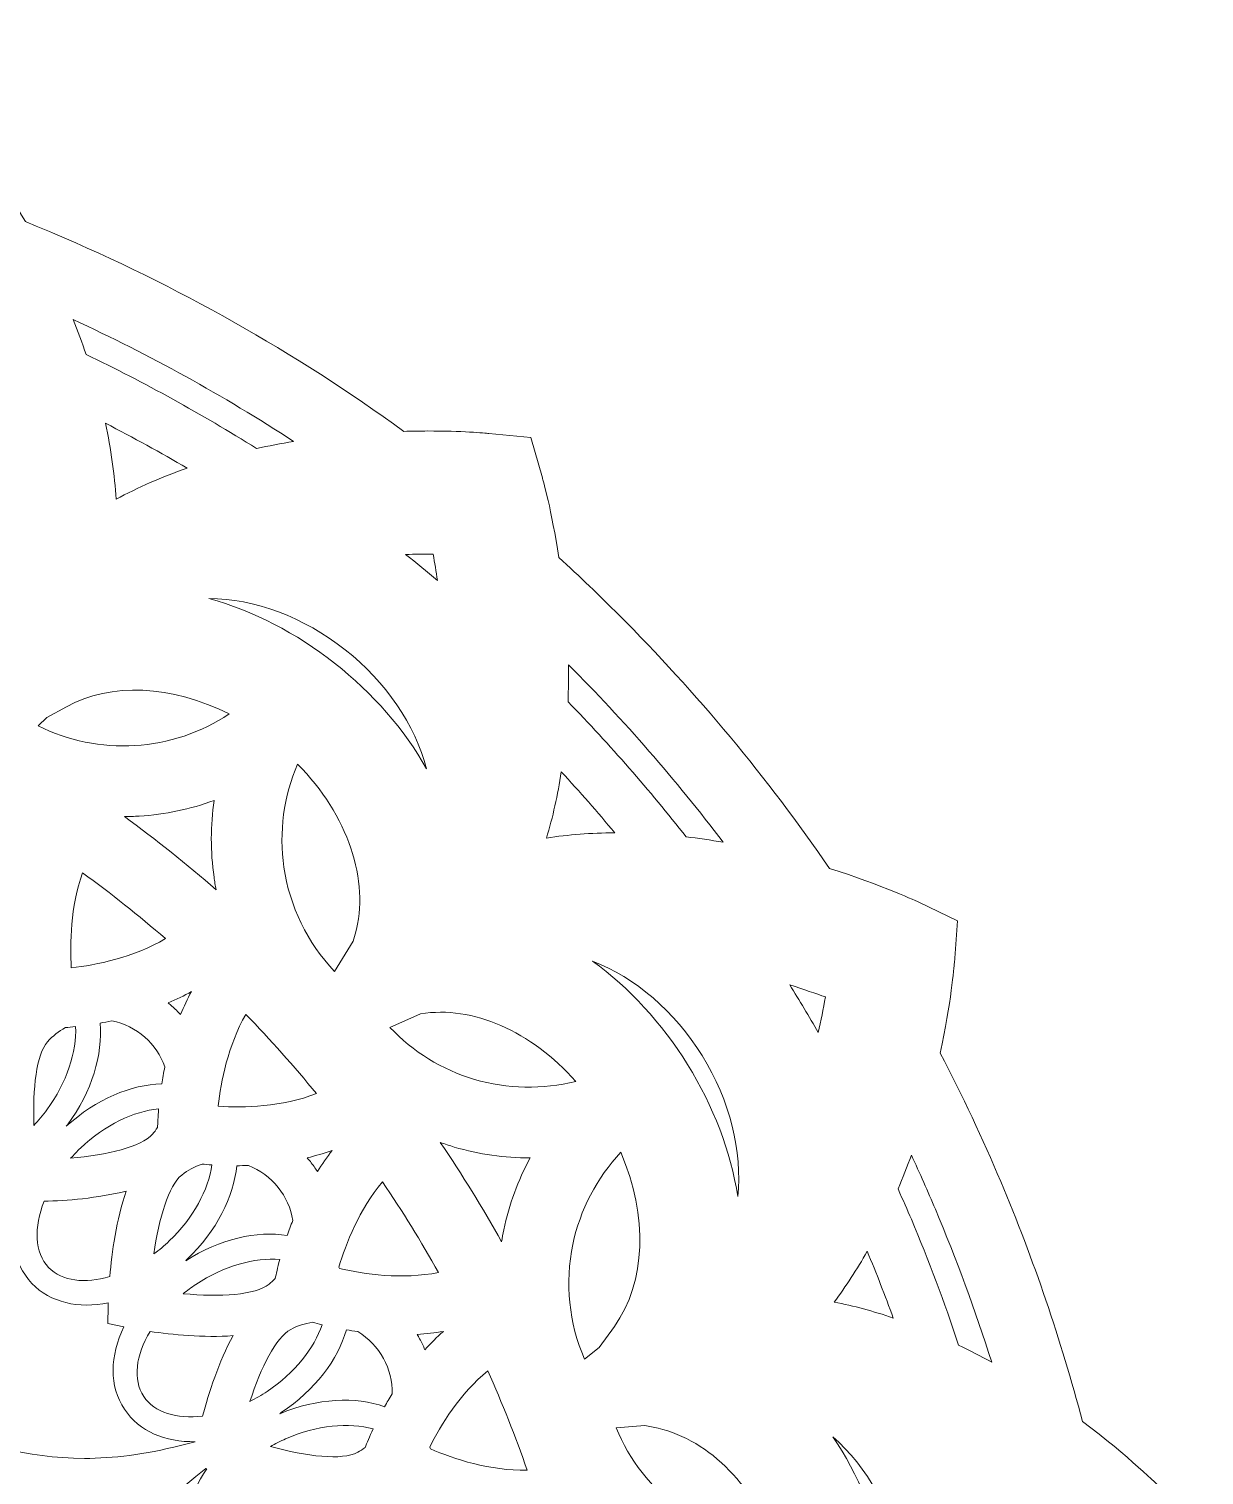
# Model space of a CAD drawing. Header units: millimetres. Extents: x 37 to 1687, y -819 to -120.
# Drawn here: x 1586.7 to 1686.7, y -243.1 to -120.2 of the extents above; entities that cross this region are included whole.
import ezdxf

# ---------------------------------------------------------------- set-up
doc = ezdxf.new("R2010")
doc.units = ezdxf.units.MM
doc.header["$MEASUREMENT"] = 0
doc.layers.add('Layer 6', color=7, linetype='Continuous')

msp = doc.modelspace()

# ---------------------------------------------------------------- linework, layer by layer
at = {"layer": 'Layer 6', "lineweight": 0}
for points, knots in [([(1685.17, -298.09), (1685, -297.73), (1683.5, -294.48), (1680.72, -290.25), (1681.09, -285.9), (1681.28, -281.49), (1681.28, -277.12), (1681.28, -270.53), (1680.85, -263.89), (1680.01, -257.4), (1682.54, -253.46), (1683.93, -250.46), (1684.09, -250.12), (1684.09, -250.12), (1685.58, -246.85), (1685.58, -246.85), (1685.58, -246.85), (1683.05, -244.28), (1683.05, -244.28), (1682.78, -244), (1680.28, -241.51), (1676.32, -238.54), (1674.5, -231.62), (1672.16, -224.76), (1669.37, -218.15), (1667.84, -214.53), (1666.11, -210.86), (1664.23, -207.25), (1665.15, -202.97), (1665.4, -199.91), (1665.43, -199.56), (1665.43, -199.56), (1665.7, -195.99), (1665.7, -195.99), (1665.7, -195.99), (1662.46, -194.44), (1662.46, -194.44), (1662.33, -194.38), (1659.34, -192.97), (1654.81, -191.54), (1649.55, -183.86), (1643.52, -176.62), (1636.9, -170), (1635.27, -168.36), (1633.55, -166.72), (1631.8, -165.13), (1631.19, -161.11), (1630.44, -158.47), (1630.4, -158.36), (1630.4, -158.36), (1629.43, -154.93), (1629.43, -154.93), (1629.43, -154.93), (1625.86, -154.58), (1625.86, -154.58), (1625.5, -154.54), (1623.55, -154.37), (1620.65, -154.37), (1619.99, -154.37), (1619.31, -154.38), (1618.62, -154.4), (1609.35, -147.67), (1599.3, -142), (1588.75, -137.53), (1588.03, -137.23), (1587.28, -136.92), (1586.45, -136.58), (1584.69, -133.5), (1583.29, -131.57), (1583.23, -131.48), (1583.23, -131.48), (1581.14, -128.61), (1581.14, -128.61), (1581.14, -128.61), (1577.69, -129.48), (1577.69, -129.48), (1577.59, -129.51), (1575.14, -130.13), (1571.59, -131.47), (1559.48, -127.99), (1546.89, -126.05), (1534.17, -125.69), (1531.64, -123.56), (1529.82, -122.32), (1529.62, -122.19), (1529.62, -122.19), (1526.67, -120.2), (1526.67, -120.2), (1526.67, -120.2), (1523.73, -122.19), (1523.73, -122.19), (1523.51, -122.34), (1521.51, -123.7), (1518.79, -126.02), (1506.14, -126.92), (1493.66, -129.4), (1481.71, -133.41), (1478.5, -132.22), (1476.28, -131.64), (1476.03, -131.58), (1476.03, -131.58), (1472.58, -130.71), (1472.58, -130.71), (1472.58, -130.71), (1470.49, -133.58), (1470.49, -133.58), (1470.32, -133.82), (1468.83, -135.9), (1466.98, -139.21), (1455.85, -144.28), (1445.34, -150.71), (1435.74, -158.33), (1435.13, -158.32), (1434.63, -158.31), (1434.15, -158.31), (1431.06, -158.31), (1429.01, -158.51), (1428.93, -158.52), (1428.93, -158.52), (1425.37, -158.87), (1425.37, -158.87), (1425.37, -158.87), (1424.39, -162.3), (1424.39, -162.3), (1424.36, -162.42), (1423.52, -165.4), (1422.89, -169.76), (1422.81, -169.84), (1422.73, -169.92), (1422.65, -170), (1414.48, -178.17), (1407.25, -187.25), (1401.17, -196.99), (1396.88, -198.38), (1394.11, -199.7), (1393.99, -199.75), (1393.99, -199.75), (1390.75, -201.3), (1390.75, -201.3), (1390.75, -201.3), (1391.02, -204.87), (1391.02, -204.87), (1391.03, -205.02), (1391.3, -208.47), (1392.37, -213.24), (1391.55, -215.01), (1390.83, -216.62), (1390.18, -218.15), (1386.53, -226.79), (1383.67, -235.8), (1381.7, -244.92), (1378, -247.74), (1375.68, -250.06), (1375.42, -250.32), (1375.42, -250.32), (1372.89, -252.88), (1372.89, -252.88), (1372.89, -252.88), (1374.39, -256.16), (1374.39, -256.16), (1374.55, -256.52), (1376.07, -259.79), (1378.83, -264.01), (1378.46, -268.35), (1378.28, -272.76), (1378.28, -277.12), (1378.28, -283.72), (1378.7, -290.36), (1379.54, -296.85), (1377.01, -300.79), (1375.62, -303.79), (1375.46, -304.13), (1375.46, -304.13), (1373.97, -307.4), (1373.97, -307.4), (1373.97, -307.4), (1376.5, -309.97), (1376.5, -309.97), (1376.77, -310.24), (1379.25, -312.73), (1383.23, -315.71), (1385.05, -322.63), (1387.39, -329.49), (1390.18, -336.1), (1391.71, -339.72), (1393.44, -343.39), (1395.32, -347), (1394.37, -351.43), (1394.13, -354.55), (1394.12, -354.69), (1394.12, -354.69), (1393.85, -358.26), (1393.85, -358.26), (1393.85, -358.26), (1397.09, -359.8), (1397.09, -359.8), (1397.22, -359.86), (1400.19, -361.27), (1404.74, -362.71), (1410, -370.39), (1416.03, -377.63), (1422.65, -384.25), (1424.28, -385.89), (1426, -387.52), (1427.75, -389.12), (1428.35, -393.02), (1429.07, -395.6), (1429.15, -395.89), (1429.15, -395.89), (1430.12, -399.32), (1430.12, -399.32), (1430.12, -399.32), (1433.68, -399.67), (1433.68, -399.67), (1433.89, -399.69), (1435.87, -399.88), (1438.9, -399.88), (1439.56, -399.88), (1440.24, -399.87), (1440.93, -399.85), (1450.2, -406.58), (1460.25, -412.25), (1470.8, -416.72), (1471.5, -417.01), (1472.26, -417.32), (1473.1, -417.67), (1474.81, -420.67), (1476.17, -422.55), (1476.32, -422.77), (1476.32, -422.77), (1478.41, -425.64), (1478.41, -425.64), (1478.41, -425.64), (1481.86, -424.77), (1481.86, -424.77), (1481.96, -424.74), (1484.42, -424.12), (1487.96, -422.78), (1500.07, -426.26), (1512.65, -428.2), (1525.38, -428.56), (1527.9, -430.68), (1529.73, -431.92), (1529.94, -432.06), (1529.94, -432.06), (1532.88, -434.05), (1532.88, -434.05), (1532.88, -434.05), (1535.82, -432.06), (1535.82, -432.06), (1536.04, -431.91), (1538.04, -430.56), (1540.76, -428.23), (1553.42, -427.33), (1565.89, -424.85), (1577.84, -420.84), (1581.13, -422.06), (1583.42, -422.65), (1583.52, -422.67), (1583.52, -422.67), (1586.97, -423.54), (1586.97, -423.54), (1586.97, -423.54), (1589.06, -420.67), (1589.06, -420.67), (1589.13, -420.58), (1590.68, -418.43), (1592.58, -415.04), (1603.71, -409.96), (1614.21, -403.53), (1623.81, -395.92), (1624.4, -395.93), (1624.91, -395.94), (1625.4, -395.94), (1628.49, -395.94), (1630.54, -395.74), (1630.62, -395.73), (1630.62, -395.73), (1634.18, -395.38), (1634.18, -395.38), (1634.18, -395.38), (1635.15, -391.95), (1635.15, -391.95), (1635.16, -391.92), (1636.01, -388.94), (1636.66, -384.49), (1636.74, -384.41), (1636.82, -384.33), (1636.9, -384.25), (1645.07, -376.08), (1652.3, -367), (1658.38, -357.25), (1662.52, -355.92), (1665.25, -354.64), (1665.56, -354.49), (1665.56, -354.49), (1668.8, -352.95), (1668.8, -352.95), (1668.8, -352.95), (1668.53, -349.38), (1668.53, -349.38), (1668.52, -349.23), (1668.25, -345.77), (1667.18, -341.01), (1668, -339.24), (1668.72, -337.63), (1669.37, -336.1), (1673.02, -327.46), (1675.88, -318.45), (1677.85, -309.33), (1681.56, -306.5), (1683.87, -304.19), (1684.13, -303.93), (1684.13, -303.93), (1686.66, -301.36), (1686.66, -301.36), (1686.66, -301.36), (1685.17, -298.09), (1685.17, -298.09)], [0, 0, 0, 0, 1, 1, 1, 2, 2, 2, 3, 3, 3, 4, 4, 4, 5, 5, 5, 6, 6, 6, 7, 7, 7, 8, 8, 8, 9, 9, 9, 10, 10, 10, 11, 11, 11, 12, 12, 12, 13, 13, 13, 14, 14, 14, 15, 15, 15, 16, 16, 16, 17, 17, 17, 18, 18, 18, 19, 19, 19, 20, 20, 20, 21, 21, 21, 22, 22, 22, 23, 23, 23, 24, 24, 24, 25, 25, 25, 26, 26, 26, 27, 27, 27, 28, 28, 28, 29, 29, 29, 30, 30, 30, 31, 31, 31, 32, 32, 32, 33, 33, 33, 34, 34, 34, 35, 35, 35, 36, 36, 36, 37, 37, 37, 38, 38, 38, 39, 39, 39, 40, 40, 40, 41, 41, 41, 42, 42, 42, 43, 43, 43, 44, 44, 44, 45, 45, 45, 46, 46, 46, 47, 47, 47, 48, 48, 48, 49, 49, 49, 50, 50, 50, 51, 51, 51, 52, 52, 52, 53, 53, 53, 54, 54, 54, 55, 55, 55, 56, 56, 56, 57, 57, 57, 58, 58, 58, 59, 59, 59, 60, 60, 60, 61, 61, 61, 62, 62, 62, 63, 63, 63, 64, 64, 64, 65, 65, 65, 66, 66, 66, 67, 67, 67, 68, 68, 68, 69, 69, 69, 70, 70, 70, 71, 71, 71, 72, 72, 72, 73, 73, 73, 74, 74, 74, 75, 75, 75, 76, 76, 76, 77, 77, 77, 78, 78, 78, 79, 79, 79, 80, 80, 80, 81, 81, 81, 82, 82, 82, 83, 83, 83, 84, 84, 84, 85, 85, 85, 86, 86, 86, 87, 87, 87, 88, 88, 88, 89, 89, 89, 90, 90, 90, 91, 91, 91, 92, 92, 92, 93, 93, 93, 94, 94, 94, 95, 95, 95, 96, 96, 96, 97, 97, 97, 98, 98, 98, 99, 99, 99, 100, 100, 100, 101, 101, 101, 102, 102, 102, 103, 103, 103, 104, 104, 104, 105, 105, 105, 106, 106, 106, 106]), ([(1609.25, -155.26), (1608.18, -155.43), (1607.12, -155.64), (1606.09, -155.86), (1601.44, -152.94), (1596.57, -150.25), (1591.61, -147.87), (1591.26, -146.87), (1590.89, -145.87), (1590.5, -144.9), (1596.99, -147.89), (1603.28, -151.36), (1609.25, -155.26)], [0, 0, 0, 0, 1, 1, 1, 2, 2, 2, 3, 3, 3, 4, 4, 4, 4]), ([(1600.19, -157.53), (1598.02, -158.29), (1596, -159.17), (1594.15, -160.17), (1594.03, -158.09), (1593.72, -155.92), (1593.25, -153.71), (1595.62, -154.94), (1597.95, -156.21), (1600.19, -157.53)], [0, 0, 0, 0, 1, 1, 1, 2, 2, 2, 3, 3, 3, 3]), ([(1621.11, -164.84), (1621.25, -165.57), (1621.37, -166.32), (1621.48, -167.07), (1620.59, -166.33), (1619.69, -165.59), (1618.77, -164.86), (1619.56, -164.84), (1620.35, -164.83), (1621.11, -164.84)], [0, 0, 0, 0, 1, 1, 1, 2, 2, 2, 3, 3, 3, 3]), ([(1620.55, -183.07), (1618.65, -179.72), (1615.99, -176.67), (1612.73, -174.1), (1609.47, -171.53), (1605.82, -169.66), (1602.03, -168.6), (1605.93, -168.62), (1610.08, -170.17), (1613.63, -172.96), (1617.1, -175.69), (1619.57, -179.35), (1620.55, -183.07)], [0, 0, 0, 0, 1, 1, 1, 2, 2, 2, 3, 3, 3, 4, 4, 4, 4]), ([(1632.61, -174.23), (1632.62, -174.24), (1632.63, -174.25), (1632.64, -174.26), (1637.34, -178.96), (1641.75, -184.02), (1645.77, -189.32), (1644.71, -189.13), (1643.65, -188.98), (1642.62, -188.86), (1639.52, -184.91), (1636.15, -181.05), (1632.58, -177.38), (1632.62, -176.34), (1632.63, -175.29), (1632.61, -174.23)], [0, 0, 0, 0, 1, 1, 1, 2, 2, 2, 3, 3, 3, 4, 4, 4, 5, 5, 5, 5]), ([(1588.27, -178.73), (1588.27, -178.73), (1589.93, -177.81), (1589.93, -177.81), (1593.67, -175.71), (1598.89, -175.97), (1603.77, -178.42), (1601.4, -179.99), (1598.59, -180.94), (1595.76, -181.11), (1592.9, -181.28), (1590.08, -180.7), (1587.54, -179.43), (1587.54, -179.43), (1588.27, -178.73), (1588.27, -178.73)], [0, 0, 0, 0, 1, 1, 1, 2, 2, 2, 3, 3, 3, 4, 4, 4, 5, 5, 5, 5]), ([(1614.49, -197.14), (1614.49, -197.14), (1614.32, -197.73), (1614.32, -197.73), (1614.32, -197.73), (1612.73, -200.29), (1612.73, -200.29), (1610.42, -197.86), (1608.9, -194.75), (1608.42, -191.43), (1607.99, -188.48), (1608.41, -185.41), (1609.59, -182.67), (1613.84, -187), (1615.76, -192.58), (1614.49, -197.14)], [0, 0, 0, 0, 1, 1, 1, 2, 2, 2, 3, 3, 3, 4, 4, 4, 5, 5, 5, 5]), ([(1632.01, -183.33), (1633.57, -185.02), (1635.09, -186.76), (1636.55, -188.51), (1634.55, -188.53), (1632.61, -188.68), (1630.75, -188.96), (1631.28, -187.19), (1631.71, -185.3), (1632.01, -183.33)], [0, 0, 0, 0, 1, 1, 1, 2, 2, 2, 3, 3, 3, 3]), ([(1602.48, -192.28), (1602.53, -192.64), (1602.59, -193), (1602.66, -193.36), (1600.15, -191.17), (1597.54, -189.09), (1594.86, -187.14), (1595.28, -187.14), (1595.7, -187.12), (1596.12, -187.1), (1598.32, -186.96), (1600.46, -186.52), (1602.5, -185.76), (1602.17, -187.91), (1602.17, -190.1), (1602.48, -192.28)], [0, 0, 0, 0, 1, 1, 1, 2, 2, 2, 3, 3, 3, 4, 4, 4, 5, 5, 5, 5]), ([(1598.35, -197.51), (1595.65, -199.13), (1592.45, -199.75), (1590.34, -199.99), (1590.22, -197.95), (1590.27, -194.8), (1591.31, -191.92), (1593.72, -193.67), (1596.08, -195.55), (1598.35, -197.51)], [0, 0, 0, 0, 1, 1, 1, 2, 2, 2, 3, 3, 3, 3]), ([(1647.02, -219.43), (1646.39, -215.57), (1644.95, -211.76), (1642.75, -208.22), (1640.56, -204.69), (1637.8, -201.69), (1634.67, -199.43), (1638.29, -200.81), (1641.64, -203.69), (1643.98, -207.45), (1646.35, -211.28), (1647.41, -215.6), (1647.02, -219.43)], [0, 0, 0, 0, 1, 1, 1, 2, 2, 2, 3, 3, 3, 4, 4, 4, 4]), ([(1653.86, -205.5), (1653.06, -204.12), (1652.25, -202.76), (1651.44, -201.45), (1652.63, -201.82), (1653.66, -202.18), (1654.46, -202.47), (1654.28, -203.48), (1654.09, -204.49), (1653.86, -205.5)], [0, 0, 0, 0, 1, 1, 1, 2, 2, 2, 3, 3, 3, 3]), ([(1598.58, -202.98), (1599.28, -202.68), (1599.94, -202.36), (1600.56, -202), (1600.23, -202.63), (1599.92, -203.28), (1599.64, -203.97), (1599.41, -203.72), (1599.16, -203.48), (1598.9, -203.25), (1598.8, -203.16), (1598.69, -203.07), (1598.58, -202.98)], [0, 0, 0, 0, 1, 1, 1, 2, 2, 2, 3, 3, 3, 4, 4, 4, 4]), ([(1611.19, -210.68), (1608.25, -211.82), (1604.99, -211.88), (1602.86, -211.76), (1602.85, -211.75), (1602.84, -211.73), (1602.83, -211.72), (1603.06, -209.68), (1603.66, -206.6), (1605.19, -203.95), (1607.27, -206.1), (1609.28, -208.35), (1611.19, -210.68)], [0, 0, 0, 0, 1, 1, 1, 2, 2, 2, 3, 3, 3, 4, 4, 4, 4]), ([(1633.24, -209.64), (1630.42, -210.35), (1627.4, -210.29), (1624.62, -209.47), (1621.86, -208.65), (1619.39, -207.13), (1617.44, -205.05), (1617.44, -205.05), (1620.03, -203.9), (1620.03, -203.9), (1620.03, -203.9), (1620.05, -203.9), (1620.05, -203.9), (1624.47, -203.18), (1629.44, -205.37), (1633.24, -209.64)], [0, 0, 0, 0, 1, 1, 1, 2, 2, 2, 3, 3, 3, 4, 4, 4, 5, 5, 5, 5]), ([(1586.74, -260.04), (1586.31, -261.38), (1585.87, -262.76), (1585.35, -264.12), (1585.35, -264.12), (1584.68, -265.89), (1584.68, -265.89), (1584.68, -265.89), (1586, -267.26), (1586, -267.26), (1587.01, -268.31), (1587.96, -269.41), (1588.88, -270.48), (1592.19, -274.3), (1595.85, -278.53), (1602.71, -281.52), (1595.54, -283.66), (1591.39, -287.42), (1587.65, -290.81), (1586.61, -291.76), (1585.53, -292.73), (1584.41, -293.65), (1584.41, -293.65), (1582.94, -294.85), (1582.94, -294.85), (1582.94, -294.85), (1583.4, -296.69), (1583.4, -296.69), (1583.75, -298.11), (1584.02, -299.54), (1584.29, -300.92), (1585.24, -305.88), (1586.29, -311.38), (1590.74, -317.4), (1588.26, -316.81), (1585.83, -316.52), (1583.39, -316.52), (1579.52, -316.52), (1576.23, -317.23), (1573.05, -317.92), (1571.68, -318.21), (1570.27, -318.52), (1568.83, -318.76), (1568.83, -318.76), (1566.96, -319.06), (1566.96, -319.06), (1566.96, -319.06), (1566.43, -320.88), (1566.43, -320.88), (1566.02, -322.28), (1565.54, -323.66), (1565.08, -324.99), (1563.43, -329.76), (1561.59, -335.05), (1562.44, -342.49), (1557, -337.35), (1551.66, -335.63), (1546.86, -334.09), (1545.52, -333.66), (1544.14, -333.22), (1542.78, -332.7), (1542.78, -332.7), (1541.01, -332.03), (1541.01, -332.03), (1541.01, -332.03), (1539.64, -333.35), (1539.64, -333.35), (1538.59, -334.36), (1537.49, -335.31), (1536.42, -336.23), (1532.6, -339.53), (1528.37, -343.2), (1525.38, -350.06), (1523.24, -342.89), (1519.48, -338.74), (1516.08, -335), (1515.14, -333.96), (1514.17, -332.88), (1513.25, -331.76), (1513.25, -331.76), (1512.05, -330.29), (1512.05, -330.29), (1512.05, -330.29), (1510.21, -330.75), (1510.21, -330.75), (1508.79, -331.09), (1507.36, -331.37), (1505.98, -331.63), (1501.02, -332.59), (1495.52, -333.64), (1489.5, -338.09), (1491.23, -330.81), (1490.05, -325.33), (1488.98, -320.4), (1488.68, -319.03), (1488.38, -317.61), (1488.14, -316.18), (1488.14, -316.18), (1487.84, -314.31), (1487.84, -314.31), (1487.84, -314.31), (1486.02, -313.78), (1486.02, -313.78), (1484.61, -313.37), (1483.24, -312.89), (1481.91, -312.43), (1478.04, -311.09), (1473.66, -309.57), (1468.09, -309.57), (1466.88, -309.57), (1465.66, -309.64), (1464.41, -309.78), (1469.55, -304.34), (1471.26, -299.01), (1472.81, -294.21), (1473.24, -292.87), (1473.68, -291.49), (1474.19, -290.13), (1474.19, -290.13), (1474.86, -288.36), (1474.86, -288.36), (1474.86, -288.36), (1473.55, -286.99), (1473.55, -286.99), (1472.54, -285.94), (1471.59, -284.83), (1470.67, -283.77), (1467.36, -279.95), (1463.7, -275.72), (1456.84, -272.73), (1464.01, -270.59), (1468.16, -266.82), (1471.9, -263.43), (1472.94, -262.49), (1474.01, -261.52), (1475.14, -260.6), (1475.14, -260.6), (1476.61, -259.4), (1476.61, -259.4), (1476.61, -259.4), (1476.15, -257.56), (1476.15, -257.56), (1475.8, -256.14), (1475.53, -254.71), (1475.26, -253.32), (1474.31, -248.37), (1473.26, -242.87), (1468.81, -236.85), (1471.29, -237.44), (1473.72, -237.73), (1476.16, -237.73), (1480.03, -237.73), (1483.32, -237.02), (1486.5, -236.33), (1487.87, -236.03), (1489.29, -235.73), (1490.72, -235.49), (1490.72, -235.49), (1492.59, -235.19), (1492.59, -235.19), (1492.59, -235.19), (1493.12, -233.37), (1493.12, -233.37), (1493.53, -231.96), (1494.01, -230.59), (1494.47, -229.26), (1496.12, -224.49), (1497.96, -219.2), (1497.11, -211.76), (1502.55, -216.9), (1507.89, -218.61), (1512.69, -220.16), (1514.03, -220.59), (1515.41, -221.03), (1516.77, -221.54), (1516.77, -221.54), (1518.54, -222.21), (1518.54, -222.21), (1518.54, -222.21), (1519.91, -220.9), (1519.91, -220.9), (1520.96, -219.89), (1522.06, -218.94), (1523.13, -218.02), (1526.95, -214.71), (1531.18, -211.05), (1534.17, -204.19), (1536.31, -211.36), (1540.07, -215.51), (1543.47, -219.25), (1544.41, -220.29), (1545.38, -221.36), (1546.3, -222.49), (1546.3, -222.49), (1547.5, -223.95), (1547.5, -223.95), (1547.5, -223.95), (1549.34, -223.5), (1549.34, -223.5), (1550.76, -223.15), (1552.19, -222.88), (1553.57, -222.61), (1558.53, -221.66), (1564.03, -220.6), (1570.05, -216.16), (1568.32, -223.44), (1569.5, -228.91), (1570.57, -233.85), (1570.87, -235.22), (1571.17, -236.64), (1571.41, -238.07), (1571.41, -238.07), (1571.71, -239.94), (1571.71, -239.94), (1571.71, -239.94), (1573.53, -240.47), (1573.53, -240.47), (1574.93, -240.88), (1576.31, -241.35), (1577.64, -241.82), (1581.51, -243.16), (1585.89, -244.68), (1591.46, -244.68), (1592.67, -244.68), (1593.89, -244.61), (1595.14, -244.47), (1590, -249.9), (1588.29, -255.24), (1586.74, -260.04)], [0, 0, 0, 0, 1, 1, 1, 2, 2, 2, 3, 3, 3, 4, 4, 4, 5, 5, 5, 6, 6, 6, 7, 7, 7, 8, 8, 8, 9, 9, 9, 10, 10, 10, 11, 11, 11, 12, 12, 12, 13, 13, 13, 14, 14, 14, 15, 15, 15, 16, 16, 16, 17, 17, 17, 18, 18, 18, 19, 19, 19, 20, 20, 20, 21, 21, 21, 22, 22, 22, 23, 23, 23, 24, 24, 24, 25, 25, 25, 26, 26, 26, 27, 27, 27, 28, 28, 28, 29, 29, 29, 30, 30, 30, 31, 31, 31, 32, 32, 32, 33, 33, 33, 34, 34, 34, 35, 35, 35, 36, 36, 36, 37, 37, 37, 38, 38, 38, 39, 39, 39, 40, 40, 40, 41, 41, 41, 42, 42, 42, 43, 43, 43, 44, 44, 44, 45, 45, 45, 46, 46, 46, 47, 47, 47, 48, 48, 48, 49, 49, 49, 50, 50, 50, 51, 51, 51, 52, 52, 52, 53, 53, 53, 54, 54, 54, 55, 55, 55, 56, 56, 56, 57, 57, 57, 58, 58, 58, 59, 59, 59, 60, 60, 60, 61, 61, 61, 62, 62, 62, 63, 63, 63, 64, 64, 64, 65, 65, 65, 66, 66, 66, 67, 67, 67, 68, 68, 68, 69, 69, 69, 70, 70, 70, 71, 71, 71, 72, 72, 72, 73, 73, 73, 74, 74, 74, 75, 75, 75, 76, 76, 76, 76]), ([(1588.33, -206.27), (1588.76, -205.79), (1589.27, -205.38), (1589.85, -205.07), (1590.1, -205.05), (1590.39, -205.02), (1590.71, -204.99), (1590.81, -207.11), (1589.97, -209.73), (1588.27, -212.06), (1587.92, -212.53), (1587.55, -212.97), (1587.17, -213.38), (1587.06, -210.26), (1587.36, -207.37), (1588.33, -206.27)], [0, 0, 0, 0, 1, 1, 1, 2, 2, 2, 3, 3, 3, 4, 4, 4, 5, 5, 5, 5]), ([(1592.79, -204.69), (1593.12, -204.63), (1593.45, -204.57), (1593.8, -204.49), (1594.84, -204.71), (1595.8, -205.18), (1596.59, -205.88), (1597.37, -206.56), (1597.95, -207.43), (1598.3, -208.41), (1598.19, -208.92), (1598.11, -209.4), (1598.03, -209.86), (1595.43, -209.9), (1592.48, -211.14), (1589.92, -213.46), (1589.96, -213.42), (1589.99, -213.38), (1590.02, -213.34), (1592.11, -210.49), (1593.04, -207.34), (1592.79, -204.69)], [0, 0, 0, 0, 1, 1, 1, 2, 2, 2, 3, 3, 3, 4, 4, 4, 5, 5, 5, 6, 6, 6, 7, 7, 7, 7]), ([(1587, -226.81), (1588.57, -228.46), (1590.95, -228.97), (1593.49, -228.46), (1593.49, -228.58), (1593.49, -228.69), (1593.49, -228.77), (1593.49, -228.77), (1593.46, -230.22), (1593.46, -230.22), (1593.46, -230.22), (1594.82, -230.5), (1594.82, -230.5), (1593.62, -232.97), (1593.55, -235.54), (1594.87, -237.51), (1596.12, -239.39), (1598.33, -240.31), (1600.89, -240.26), (1600.89, -240.26), (1599.63, -240.58), (1599.63, -240.58), (1596.57, -241.36), (1593.88, -241.68), (1591.46, -241.68), (1586.4, -241.68), (1582.47, -240.31), (1578.62, -238.98), (1577.23, -238.5), (1575.82, -238.01), (1574.37, -237.59), (1574.12, -236.1), (1573.81, -234.65), (1573.5, -233.21), (1572.23, -227.33), (1570.92, -221.25), (1574.45, -212.17), (1574.45, -212.17), (1574.94, -210.9), (1574.94, -210.9), (1574.94, -210.9), (1574.97, -210.9), (1574.97, -210.9), (1574.64, -213.7), (1575.44, -216.2), (1577.4, -217.64), (1579.23, -218.99), (1581.66, -219.08), (1584.08, -218.13), (1584.1, -218.22), (1584.11, -218.3), (1584.12, -218.36), (1584.12, -218.36), (1584.35, -219.79), (1584.35, -219.79), (1584.35, -219.79), (1585.76, -219.83), (1585.76, -219.83), (1584.98, -222.51), (1585.34, -225.08), (1587, -226.81)], [0, 0, 0, 0, 1, 1, 1, 2, 2, 2, 3, 3, 3, 4, 4, 4, 5, 5, 5, 6, 6, 6, 7, 7, 7, 8, 8, 8, 9, 9, 9, 10, 10, 10, 11, 11, 11, 12, 12, 12, 13, 13, 13, 14, 14, 14, 15, 15, 15, 16, 16, 16, 17, 17, 17, 18, 18, 18, 19, 19, 19, 20, 20, 20, 20]), ([(1590.29, -216.18), (1590.56, -215.88), (1590.83, -215.59), (1591.13, -215.31), (1593.19, -213.33), (1595.67, -212.17), (1597.77, -211.98), (1597.71, -212.67), (1597.69, -213.22), (1597.68, -213.56), (1597.54, -213.77), (1597.4, -213.96), (1597.25, -214.12), (1596.27, -215.23), (1593.42, -215.9), (1590.29, -216.18)], [0, 0, 0, 0, 1, 1, 1, 2, 2, 2, 3, 3, 3, 4, 4, 4, 5, 5, 5, 5]), ([(1627.11, -222.26), (1627.11, -222.26), (1627.11, -222.26), (1627.11, -222.26), (1627.04, -222.6), (1626.98, -222.93), (1626.93, -223.27), (1625.32, -220.39), (1623.58, -217.56), (1621.72, -214.83), (1622.11, -214.97), (1622.51, -215.1), (1622.91, -215.22), (1625.03, -215.85), (1627.18, -216.15), (1629.36, -216.15), (1628.32, -218.05), (1627.57, -220.1), (1627.11, -222.26)], [0, 0, 0, 0, 1, 1, 1, 2, 2, 2, 3, 3, 3, 4, 4, 4, 5, 5, 5, 6, 6, 6, 6]), ([(1610.4, -216.14), (1611.14, -215.96), (1611.85, -215.75), (1612.53, -215.51), (1612.09, -216.07), (1611.67, -216.67), (1611.27, -217.31), (1611.09, -217.01), (1610.88, -216.73), (1610.67, -216.46), (1610.58, -216.35), (1610.49, -216.24), (1610.4, -216.14)], [0, 0, 0, 0, 1, 1, 1, 2, 2, 2, 3, 3, 3, 4, 4, 4, 4]), ([(1633.98, -233.24), (1632.66, -230.18), (1632.3, -226.76), (1632.99, -223.49), (1633.6, -220.58), (1635.03, -217.84), (1637.07, -215.67), (1639.4, -221.11), (1639.21, -226.7), (1636.52, -230.46), (1636.52, -230.46), (1635.24, -232.25), (1635.24, -232.25), (1635.24, -232.25), (1633.98, -233.24), (1633.98, -233.24)], [0, 0, 0, 0, 1, 1, 1, 2, 2, 2, 3, 3, 3, 4, 4, 4, 5, 5, 5, 5]), ([(1661.77, -215.9), (1662.49, -217.46), (1663.18, -219), (1663.81, -220.5), (1665.61, -224.74), (1667.21, -229.11), (1668.6, -233.51), (1667.66, -232.99), (1666.72, -232.5), (1665.79, -232.05), (1664.59, -228.44), (1663.24, -224.84), (1661.77, -221.36), (1661.43, -220.57), (1661.06, -219.72), (1660.64, -218.78), (1661.04, -217.84), (1661.42, -216.88), (1661.77, -215.9)], [0, 0, 0, 0, 1, 1, 1, 2, 2, 2, 3, 3, 3, 4, 4, 4, 5, 5, 5, 6, 6, 6, 6]), ([(1599.74, -217.6), (1600.24, -217.19), (1600.82, -216.88), (1601.46, -216.67), (1601.71, -216.69), (1601.99, -216.72), (1602.3, -216.74), (1602.01, -218.83), (1600.74, -221.24), (1598.68, -223.2), (1598.26, -223.61), (1597.81, -223.98), (1597.36, -224.31), (1597.8, -221.26), (1598.6, -218.51), (1599.74, -217.6)], [0, 0, 0, 0, 1, 1, 1, 2, 2, 2, 3, 3, 3, 4, 4, 4, 5, 5, 5, 5]), ([(1604.41, -216.81), (1604.73, -216.81), (1605.06, -216.8), (1605.41, -216.79), (1606.4, -217.18), (1607.27, -217.82), (1607.93, -218.65), (1608.59, -219.46), (1609.01, -220.43), (1609.18, -221.46), (1609, -221.9), (1608.85, -222.33), (1608.7, -222.74), (1606.13, -222.32), (1602.99, -223.02), (1600.07, -224.88), (1600.1, -224.84), (1600.14, -224.81), (1600.18, -224.77), (1602.71, -222.35), (1604.17, -219.44), (1604.41, -216.81)], [0, 0, 0, 0, 1, 1, 1, 2, 2, 2, 3, 3, 3, 4, 4, 4, 5, 5, 5, 6, 6, 6, 7, 7, 7, 7]), ([(1613.15, -225.53), (1613.13, -225.49), (1613.11, -225.46), (1613.09, -225.43), (1613.69, -223.44), (1614.83, -220.51), (1616.8, -218.18), (1618.49, -220.67), (1620.09, -223.26), (1621.57, -225.88), (1618.48, -226.51), (1615.25, -226.02), (1613.15, -225.53)], [0, 0, 0, 0, 1, 1, 1, 2, 2, 2, 3, 3, 3, 4, 4, 4, 4]), ([(1595.01, -218.96), (1594.17, -221.38), (1593.79, -224.2), (1593.62, -226.23), (1591.51, -226.85), (1589.56, -226.64), (1588.42, -225.45), (1587.22, -224.19), (1587.16, -222.06), (1588.03, -219.83), (1589.9, -219.78), (1592.58, -219.58), (1595.01, -218.96)], [0, 0, 0, 0, 1, 1, 1, 2, 2, 2, 3, 3, 3, 4, 4, 4, 4]), ([(1599.85, -227.69), (1600.19, -227.42), (1600.55, -227.15), (1600.93, -226.9), (1603.32, -225.31), (1605.96, -224.59), (1608.07, -224.78), (1607.88, -225.48), (1607.76, -226.04), (1607.69, -226.38), (1607.51, -226.57), (1607.33, -226.74), (1607.16, -226.88), (1605.99, -227.81), (1603.01, -227.97), (1599.85, -227.69)], [0, 0, 0, 0, 1, 1, 1, 2, 2, 2, 3, 3, 3, 4, 4, 4, 5, 5, 5, 5]), ([(1658.02, -224.08), (1658.8, -225.95), (1659.54, -227.85), (1660.23, -229.75), (1658.53, -229.17), (1656.86, -228.72), (1655.21, -228.39), (1656.2, -227.06), (1657.14, -225.62), (1658.02, -224.08)], [0, 0, 0, 0, 1, 1, 1, 2, 2, 2, 3, 3, 3, 3]), ([(1597.04, -230.89), (1598.9, -231.17), (1601.59, -231.44), (1604.11, -231.25), (1602.88, -233.45), (1602.03, -236.14), (1601.5, -238.09), (1599.31, -238.33), (1597.42, -237.79), (1596.51, -236.42), (1595.55, -234.99), (1595.84, -232.91), (1597.04, -230.89)], [0, 0, 0, 0, 1, 1, 1, 2, 2, 2, 3, 3, 3, 4, 4, 4, 4]), ([(1609, -230.73), (1609.58, -230.41), (1610.21, -230.21), (1610.88, -230.11), (1611.12, -230.18), (1611.38, -230.24), (1611.67, -230.32), (1611, -232.3), (1609.34, -234.42), (1607, -235.99), (1606.51, -236.31), (1606.02, -236.59), (1605.53, -236.84), (1606.48, -233.95), (1607.73, -231.42), (1609, -230.73)], [0, 0, 0, 0, 1, 1, 1, 2, 2, 2, 3, 3, 3, 4, 4, 4, 5, 5, 5, 5]), ([(1616.98, -237.29), (1614.52, -236.41), (1611.29, -236.55), (1608.07, -237.88), (1608.11, -237.85), (1608.16, -237.82), (1608.2, -237.79), (1611.09, -235.86), (1613.02, -233.28), (1613.73, -230.75), (1614.04, -230.81), (1614.36, -230.86), (1614.7, -230.91), (1615.62, -231.46), (1616.38, -232.25), (1616.89, -233.19), (1617.39, -234.11), (1617.65, -235.14), (1617.63, -236.19), (1617.4, -236.57), (1617.18, -236.93), (1616.98, -237.29)], [0, 0, 0, 0, 1, 1, 1, 2, 2, 2, 3, 3, 3, 4, 4, 4, 5, 5, 5, 6, 6, 6, 7, 7, 7, 7]), ([(1621.98, -230.89), (1621.44, -231.37), (1620.92, -231.89), (1620.41, -232.45), (1620.28, -232.13), (1620.13, -231.82), (1619.96, -231.51), (1619.89, -231.39), (1619.82, -231.26), (1619.75, -231.14), (1620.51, -231.09), (1621.26, -231.01), (1621.98, -230.89)], [0, 0, 0, 0, 1, 1, 1, 2, 2, 2, 3, 3, 3, 4, 4, 4, 4]), ([(1620.88, -240.87), (1620.86, -240.83), (1620.84, -240.78), (1620.82, -240.73), (1621.76, -238.86), (1623.4, -236.17), (1625.76, -234.23), (1626.99, -236.99), (1628.11, -239.82), (1629.1, -242.67), (1625.96, -242.76), (1622.86, -241.73), (1620.88, -240.87)], [0, 0, 0, 0, 1, 1, 1, 2, 2, 2, 3, 3, 3, 4, 4, 4, 4]), ([(1607.27, -240.67), (1607.68, -240.44), (1608.12, -240.22), (1608.57, -240.02), (1611.21, -238.86), (1613.96, -238.61), (1616.01, -239.17), (1615.69, -239.84), (1615.47, -240.39), (1615.32, -240.75), (1615.11, -240.92), (1614.9, -241.05), (1614.7, -241.16), (1613.37, -241.88), (1610.37, -241.51), (1607.27, -240.67)], [0, 0, 0, 0, 1, 1, 1, 2, 2, 2, 3, 3, 3, 4, 4, 4, 5, 5, 5, 5]), ([(1642.04, -245.98), (1639.63, -244.2), (1637.79, -241.82), (1636.68, -239.07), (1636.68, -239.07), (1639.11, -238.89), (1639.11, -238.89), (1639.11, -238.89), (1639.82, -239.03), (1639.82, -239.03), (1644.28, -239.88), (1648.23, -243.71), (1650.32, -249.12), (1647.35, -248.86), (1644.44, -247.76), (1642.04, -245.98)], [0, 0, 0, 0, 1, 1, 1, 2, 2, 2, 3, 3, 3, 4, 4, 4, 5, 5, 5, 5]), ([(1661.08, -250.55), (1661.99, -254.9), (1661.51, -259.37), (1659.84, -262.85), (1660.57, -259), (1660.52, -254.92), (1659.67, -250.85), (1658.82, -246.79), (1657.26, -243.04), (1655.1, -239.85), (1658, -242.38), (1660.19, -246.25), (1661.08, -250.55)], [0, 0, 0, 0, 1, 1, 1, 2, 2, 2, 3, 3, 3, 4, 4, 4, 4]), ([(1600.94, -243.21), (1600.94, -243.21), (1601.78, -242.53), (1601.78, -242.53), (1601.78, -242.53), (1601.88, -242.58), (1601.88, -242.58), (1600.31, -244.78), (1599.81, -247.26), (1600.76, -249.42), (1601.68, -251.51), (1603.74, -252.81), (1606.32, -253.19), (1606.25, -253.38), (1606.19, -253.53), (1606.14, -253.64), (1606.14, -253.64), (1605.62, -254.99), (1605.62, -254.99), (1605.62, -254.99), (1606.73, -255.68), (1606.73, -255.68), (1604.84, -257.57), (1603.94, -259.9), (1604.49, -262.17), (1605.03, -264.39), (1606.86, -266.04), (1609.35, -266.86), (1609.2, -267.09), (1609.1, -267.26), (1609.05, -267.34), (1609.05, -267.34), (1608.3, -268.58), (1608.3, -268.58), (1608.3, -268.58), (1609.22, -269.4), (1609.22, -269.4), (1607.07, -270.94), (1605.8, -273.06), (1605.95, -275.37), (1606.1, -277.62), (1607.56, -279.52), (1609.8, -280.76), (1609.8, -280.76), (1608.54, -280.41), (1608.54, -280.41), (1599.16, -277.77), (1595.09, -273.06), (1591.15, -268.52), (1590.19, -267.4), (1589.21, -266.28), (1588.16, -265.18), (1588.7, -263.77), (1589.15, -262.36), (1589.6, -260.96), (1591.44, -255.23), (1593.34, -249.31), (1600.94, -243.21)], [0, 0, 0, 0, 1, 1, 1, 2, 2, 2, 3, 3, 3, 4, 4, 4, 5, 5, 5, 6, 6, 6, 7, 7, 7, 8, 8, 8, 9, 9, 9, 10, 10, 10, 11, 11, 11, 12, 12, 12, 13, 13, 13, 14, 14, 14, 15, 15, 15, 16, 16, 16, 17, 17, 17, 18, 18, 18, 19, 19, 19, 19])]:
    msp.add_open_spline(points, degree=3, knots=knots, dxfattribs=at)

doc.saveas('drawing.dxf')
